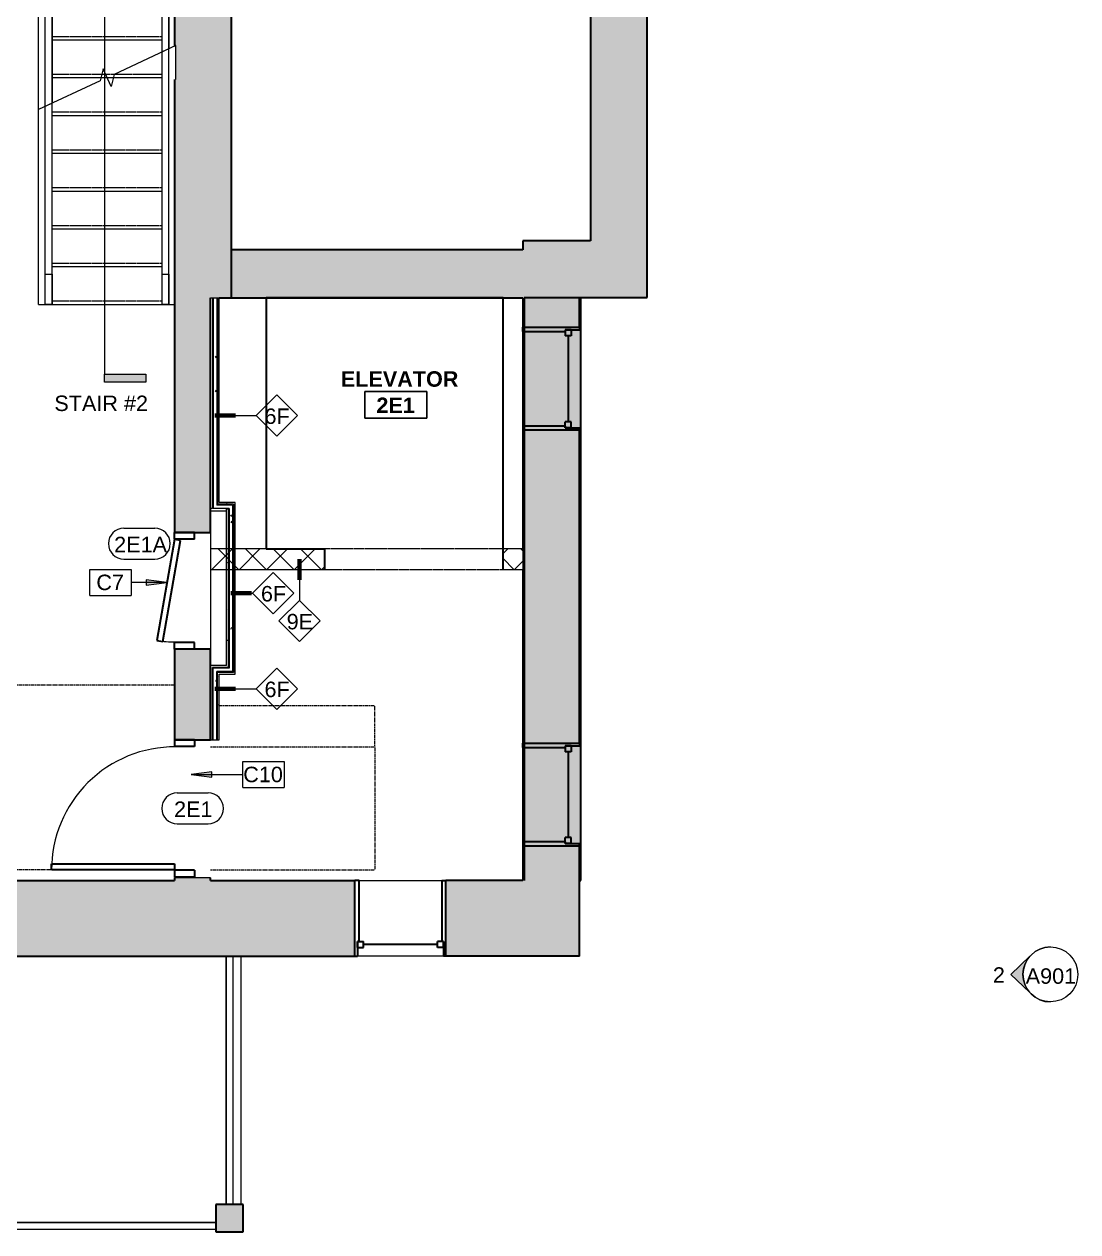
# Model space of a CAD drawing. Header units: inches. Extents: x -1176 to 1507, y -2587 to 978.
# Drawn here: x 1167.4 to 1474.2, y 11.6 to 363.1 of the extents above; entities that cross this region are included whole.
import ezdxf

# ---------------------------------------------------------------- set-up
doc = ezdxf.new("R2010")
doc.units = ezdxf.units.IN
doc.header["$MEASUREMENT"] = 0
for name, pattern in [('Dash', [0.25, 0.125, -0.125]), ('Overhead', [0.15625, 0.09375, -0.0625]), ('Overhead 1_16_', [0.101562, 0.0625, -0.039062])]:
    doc.linetypes.add(name, pattern=pattern)
for name, color, linetype, lineweight in [('A-ANNO-KEYN', 231, 'Continuous', 9), ('A-AREA-IDEN', 2, 'Continuous', 9), ('A-COLS', 52, 'Continuous', 18), ('A-DETL', 90, 'Continuous', 9), ('A-DETL-GENF', 92, 'Continuous', 9), ('A-DETL-MEDM', 33, 'Continuous', 18), ('A-DOOR', 31, 'Continuous', 18), ('A-DOOR-FRAM', 31, 'Continuous', 30), ('A-DOOR-IDEN', 31, 'Continuous', 9), ('A-FLOR', 192, 'Continuous', 18), ('A-FLOR-HRAL', 11, 'Continuous', 18), ('A-GENM', 13, 'Continuous', 18), ('A-GLAZ', 151, 'Continuous', 18), ('A-WALL', 113, 'Continuous', 18), ('A-WALL-IDEN', 211, 'Continuous', 9), ('A-WALL-PATT', 111, 'Continuous', 18), ('G-ANNO-SYMB', 111, 'Continuous', 9), ('G-ANNO-TEXT', 231, 'Continuous', 9), ('I-WALL', 2, 'Continuous', 18), ('S-STRS', 31, 'Continuous', 18), ('S-STRS-MBND', 31, 'Continuous', 18)]:
    doc.layers.add(name, color=color, linetype=linetype, lineweight=lineweight)
doc.styles.add('Arial', font='arial.ttf', dxfattribs={"height": 4.5})
doc.styles.add('Swis721 Lt BT', font='swissl.ttf', dxfattribs={"height": 4.5})
doc.styles.add('Swis721 Lt BT_B', font='', dxfattribs={"height": 4.5})
doc.styles.get('Swis721 Lt BT_B').set_extended_font_data('Swis721 Lt BT', bold=True)
pattern_1 = [(0, (0, 0), (15.36, 3.84), [0.634, -10.886, 0.634, -10.886, -61.44]), (0, (0, 0), (15.36, 3.84), [-23.04, 0.634, -22.406, 0.634, -10.886, -26.88]), (0, (0, 0), (15.36, 3.84), [-57.6, 0.634, -7.046, 0.634, -18.566]), (120, (5.76, 1.92), (-11.005538, 11.38215), [0.634, -10.886, 0.634, -10.886, -61.44]), (120, (5.76, 1.92), (-11.005538, 11.38215), [-23.04, 0.634, -22.406, 0.634, -10.886, -26.88]), (120, (5.76, 1.92), (-11.005538, 11.38215), [-57.6, 0.634, -7.046, 0.634, -18.566]), (240, (7.68, 9.6), (-4.354462, -15.22215), [0.634, -10.886, 0.634, -10.886, -61.44]), (240, (7.68, 9.6), (-4.354462, -15.22215), [-23.04, 0.634, -22.406, 0.634, -10.886, -26.88]), (240, (7.68, 9.6), (-4.354462, -15.22215), [-57.6, 0.634, -7.046, 0.634, -18.566])]

# ---------------------------------------------------------------- blocks, each defined once
blk = doc.blocks.new('Single Flush - D2 2_6_ X 8_-8253011-2nd Floor Construction')
at = {"layer": 'A-DOOR', "color": 8, "lineweight": 30}
for p, q in [((-14.45, 10.43), (-14.76, 8.7)), ((-14.76, 8.7), (14.6, 3.53)), ((14.91, 5.25), (-14.45, 10.43)), ((14.6, 3.53), (14.91, 5.25))]:
    blk.add_line(p, q, dxfattribs=at)
at = {"layer": 'A-DOOR', "lineweight": 9}
blk.add_arc((14.91, 5.25), 29.81, 170, 180.5, dxfattribs=at)
at = {"layer": 'A-DOOR-FRAM', "color": 8}
for p, q in [((-17, -0.5), (-17, 5.25)), ((-17, 5.25), (-15, 5.25)), ((-15, -0.5), (-15, 5.25)), ((15, -0.5), (15, 5.25)), ((15, 5.25), (17, 5.25)), ((17, -0.5), (17, 5.25)), ((-17, -0.5), (-15, -0.5)), ((15, -0.5), (17, -0.5))]:
    blk.add_line(p, q, dxfattribs=at)
blk = doc.blocks.new('Double Hung - 30_ x 48_-6971309-2nd Floor Construction')
at = {"layer": 'A-GLAZ', "color": 8, "lineweight": 30}
for p, q in [((-15, 8.25), (-14.25, 8.25)), ((-14.25, 4), (-14.25, 8.25)), ((14.25, 4), (14.25, 8.25)), ((15, 8.25), (14.25, 8.25)), ((-14.25, 5.75), (-14.25, 4)), ((-14.25, 5.75), (-12.5, 5.75)), ((-14.25, 4), (-12.5, 4)), ((-14.25, 4), (-13.75, 4)), ((-13.75, -8.25), (-13.75, 4)), ((-12.5, 5.75), (-12.5, 4)), ((-12.5, 4.875), (12.5, 4.875)), ((12.5, 5.75), (12.5, 4)), ((14.25, 5.75), (12.5, 5.75)), ((14.25, 4), (12.5, 4)), ((13.75, 4), (14.25, 4)), ((13.75, 4), (13.75, -8.25)), ((14.25, 5.75), (14.25, 4)), ((-13.75, -8.25), (-15, -8.25)), ((13.75, -8.25), (15, -8.25))]:
    blk.add_line(p, q, dxfattribs=at)
blk = doc.blocks.new('Top Rail Type - Top Rail_Internal_-6919815-2nd Floor Construction')
at = {"layer": 'A-FLOR-HRAL', "lineweight": 9}
for p, q in [((1226.22, 19.64), (1226.22, 91.89)), ((1228.22, 91.89), (1228.22, 19.64)), ((1068.27, 14.32), (1223.22, 14.32)), ((1223.22, 12.32), (1068.27, 12.32))]:
    blk.add_line(p, q, dxfattribs=at)
blk = doc.blocks.new('Top Rail Type - Top Rail_Internal_-V13-2nd Floor Construction')
at = {"layer": 'A-FLOR-HRAL', "lineweight": 9}
for p, q in [((1226.22, 91.89), (1226.22, 19.64)), ((1228.22, 91.89), (1228.22, 19.64)), ((1223.22, 14.32), (1068.27, 14.32)), ((1223.22, 12.32), (1068.27, 12.32))]:
    blk.add_line(p, q, dxfattribs=at)
blk = doc.blocks.new('Double Hung - 2_ 2_5_ x 48_-6921075-2nd Floor Construction')
at = {"layer": 'A-GLAZ', "color": 8, "lineweight": 30}
for p, q in [((-13.25, 11), (-12.5, 11)), ((-12.5, 6.75), (-12.5, 11)), ((12.5, 6.75), (12.5, 11)), ((13.25, 11), (12.5, 11)), ((-12.5, 8.5), (-12.5, 6.75)), ((-12.5, 8.5), (-10.75, 8.5)), ((-10.75, 8.5), (-10.75, 6.75)), ((-10.75, 7.625), (10.75, 7.625)), ((10.75, 8.5), (10.75, 6.75)), ((12.5, 8.5), (10.75, 8.5)), ((12.5, 8.5), (12.5, 6.75)), ((-12.5, 6.75), (-10.75, 6.75)), ((-12.5, 6.75), (-12, 6.75)), ((-12, -11), (-12, 6.75)), ((12.5, 6.75), (10.75, 6.75)), ((12, 6.75), (12.5, 6.75)), ((12, 6.75), (12, -11)), ((-12, -11), (-13.25, -11)), ((12, -11), (13.25, -11))]:
    blk.add_line(p, q, dxfattribs=at)
blk = doc.blocks.new('Elevator 1 - Elevator 1-7712497-2nd Floor Construction')
at = {"layer": 'A-GENM', "lineweight": 30}
for p, q in [((1312.87, 283.44), (1243.87, 283.44)), ((1243.87, 283.44), (1243.87, 210.44)), ((1312.87, 210.44), (1312.87, 283.44)), ((1243.87, 210.44), (1260.87, 210.44))]:
    blk.add_line(p, q, dxfattribs=at)
blk = doc.blocks.new('Door-Opening - Elevator Opening-8184615-2nd Floor Construction')
at = {"layer": 'A-DETL-GENF', "linetype": 'Overhead'}
for p, q in [((25.68, 3), (-26.32, 3)), ((-26.32, -3), (25.68, -3))]:
    blk.add_line(p, q, dxfattribs=at)
at = {"layer": 'A-DETL-MEDM', "lineweight": 30}
for p, q in [((-26.32, 3), (-26.32, -3)), ((25.68, -3), (25.68, 3))]:
    blk.add_line(p, q, dxfattribs=at)
blk = doc.blocks.new('Top Rail Type - Top Rail_Internal_-7822813-2nd Floor Construction')
at = {"layer": 'A-FLOR-HRAL', "lineweight": 9}
for p, q in [((1207.6, 479.58), (1209.6, 479.58)), ((1207.6, 468.58), (1207.6, 479.58)), ((1209.6, 479.58), (1209.6, 468.58)), ((1207.6, 355.04), (1207.6, 468.58)), ((1209.6, 468.58), (1207.6, 468.58)), ((1209.6, 468.58), (1209.6, 355.98))]:
    blk.add_line(p, q, dxfattribs=at)
blk = doc.blocks.new('Top Rail Type - Top Rail_Internal_-V61-2nd Floor Construction')
at = {"layer": 'A-FLOR-HRAL', "lineweight": 9}
for p, q in [((1207.6, 479.58), (1209.6, 479.58)), ((1207.6, 468.58), (1207.6, 479.58)), ((1209.6, 468.58), (1209.6, 479.58)), ((1207.6, 355.04), (1207.6, 468.58)), ((1209.6, 355.98), (1209.6, 468.58))]:
    blk.add_line(p, q, dxfattribs=at)
blk = doc.blocks.new('Top Rail Type - Top Rail_Internal_-7822825-2nd Floor Construction')
at = {"layer": 'A-FLOR-HRAL', "lineweight": 9}
for p, q in [((1173.6, 479.58), (1175.6, 479.58)), ((1173.6, 468.58), (1173.6, 479.58)), ((1175.6, 479.58), (1175.6, 468.58)), ((1173.6, 339.19), (1173.6, 468.58)), ((1175.6, 468.58), (1173.6, 468.58)), ((1175.6, 468.58), (1175.6, 340.12))]:
    blk.add_line(p, q, dxfattribs=at)
blk = doc.blocks.new('Top Rail Type - Top Rail_Internal_-V62-2nd Floor Construction')
at = {"layer": 'A-FLOR-HRAL', "lineweight": 9}
for p, q in [((1173.6, 479.58), (1175.6, 479.58)), ((1173.6, 468.58), (1173.6, 479.58)), ((1175.6, 468.58), (1175.6, 479.58)), ((1173.6, 339.19), (1173.6, 468.58)), ((1175.6, 340.12), (1175.6, 468.58))]:
    blk.add_line(p, q, dxfattribs=at)
blk = doc.blocks.new('Top Rail Type - Top Rail_Internal_-7823048-2nd Floor Construction')
at = {"layer": 'A-FLOR-HRAL', "lineweight": 9}
for p, q in [((1207.6, 290.38), (1209.6, 290.38)), ((1207.6, 281.58), (1207.6, 290.38)), ((1209.6, 290.38), (1209.6, 281.58)), ((1209.6, 281.58), (1207.6, 281.58))]:
    blk.add_line(p, q, dxfattribs=at)
blk = doc.blocks.new('Top Rail Type - Top Rail_Internal_-V63-2nd Floor Construction')
at = {"layer": 'A-FLOR-HRAL', "lineweight": 9}
for p, q in [((1209.6, 355.98), (1207.6, 355.04)), ((1207.6, 281.58), (1207.6, 355.04)), ((1209.6, 281.58), (1209.6, 355.98)), ((1207.6, 281.58), (1209.6, 281.58))]:
    blk.add_line(p, q, dxfattribs=at)
blk = doc.blocks.new('Top Rail Type - Top Rail_Internal_-7823060-2nd Floor Construction')
at = {"layer": 'A-FLOR-HRAL', "lineweight": 9}
for p, q in [((1173.6, 290.38), (1175.6, 290.38)), ((1173.6, 281.58), (1173.6, 290.38)), ((1175.6, 290.38), (1175.6, 281.58)), ((1175.6, 281.58), (1173.6, 281.58))]:
    blk.add_line(p, q, dxfattribs=at)
blk = doc.blocks.new('Top Rail Type - Top Rail_Internal_-V64-2nd Floor Construction')
at = {"layer": 'A-FLOR-HRAL', "lineweight": 9}
for p, q in [((1175.6, 340.12), (1173.6, 339.19)), ((1173.6, 281.58), (1173.6, 339.19)), ((1175.6, 281.58), (1175.6, 340.12)), ((1173.6, 281.58), (1175.6, 281.58))]:
    blk.add_line(p, q, dxfattribs=at)
blk = doc.blocks.new('Single Flush - D13 3_ X 8_-8257910-2nd Floor Construction')
at = {"layer": 'A-DOOR', "lineweight": 30}
for p, q in [((16.16, -5.25), (17.91, -5.25)), ((16.16, -41.06), (16.16, -5.25)), ((17.91, -5.25), (17.91, -41.06)), ((17.91, -41.06), (16.16, -41.06))]:
    blk.add_line(p, q, dxfattribs=at)
at = {"layer": 'A-DOOR', "lineweight": 9}
blk.add_arc((17.91, -5.25), 35.81, 179.5, 270, dxfattribs=at)
at = {"layer": 'A-DOOR-FRAM'}
for p, q in [((-20, 0.5), (-20, -5.25)), ((-20, 0.5), (-18, 0.5)), ((-18, 0.5), (-18, -5.25)), ((18, 0.5), (18, -5.25)), ((18, 0.5), (20, 0.5)), ((20, 0.5), (20, -5.25)), ((-20, -5.25), (-18, -5.25)), ((18, -5.25), (20, -5.25))]:
    blk.add_line(p, q, dxfattribs=at)
at = {"layer": 'A-GENM', "linetype": 'Dash', "lineweight": 9}
for p, q in [((-17.91, 53.06), (-29.91, 53.06)), ((-29.91, 7.75), (-29.91, 53.06)), ((-17.91, 53.06), (17.91, 53.06)), ((-17.91, 5.25), (-17.91, 53.06)), ((17.91, 5.25), (17.91, 53.06)), ((17.87, 5.25), (17.91, 5.25)), ((-35.91, -5.25), (-35.91, -65.06)), ((17.87, -5.25), (17.91, -5.25)), ((17.91, -5.25), (17.91, -65.06)), ((-35.91, -65.06), (17.91, -65.06))]:
    blk.add_line(p, q, dxfattribs=at)
blk = doc.blocks.new('Elevation - Filled Arrow 2-347888-2nd Floor Construction')
at = {"layer": 'G-ANNO-SYMB'}
blk.add_circle((0, 0), 0.1664, dxfattribs=at)
blk = doc.blocks.new('Elevation - Filled Arrow-151867-2nd Floor Construction')
at = {"layer": 'G-ANNO-SYMB'}
h = blk.add_hatch(color=256, dxfattribs=at)
edge = h.paths.add_edge_path(flags=0)
edge.add_line((0, 0.2393), (0.1103, 0.1247))
edge.add_arc((-0.0002, -0.0002), 0.1667, 48.49802, 130.55707)
edge.add_line((-0.1085, 0.1265), (0, 0.2393))
for p, q in [((0, 0.2393), (-0.1085, 0.1265)), ((-0.1084, 0.1266), (0, 0.2393)), ((0, 0.2393), (-0.1084, 0.1266)), ((0, 0.2393), (0.11, 0.1249)), ((0.1103, 0.1247), (0, 0.2393))]:
    blk.add_line(p, q, dxfattribs=at)
blk.add_arc((-0.0002, -0.0002), 0.1667, 48.49802, 130.55707, dxfattribs=at)
blk.add_ellipse((-0.0002, -0.0001), major_axis=(-0.1667, 0), ratio=0.999376, start_param=3.141593, end_param=6.283185, dxfattribs=at)
blk = doc.blocks.new('Room Tag - Room Name and Number-3379422-2nd Floor Construction')
at = {"layer": 'A-AREA-IDEN'}
for p, q in [((-0.1881, -0.1636), (-0.1881, -0.0018)), ((-0.1881, -0.0018), (0.1869, -0.0018)), ((0.1869, -0.0018), (-0.1881, -0.0018)), ((-0.1881, -0.0018), (-0.1881, -0.1636)), ((0.1869, -0.0018), (0.1869, -0.1636)), ((0.1869, -0.1636), (0.1869, -0.0018)), ((0.1869, -0.1636), (-0.1881, -0.1636)), ((-0.1881, -0.1636), (0.1869, -0.1636))]:
    blk.add_line(p, q, dxfattribs=at)
blk = doc.blocks.new('Section - 3_32_ x 3_8_-334918-2nd Floor Construction')
at = {"layer": 'G-ANNO-SYMB'}
blk.add_hatch(color=256, dxfattribs=at).paths.add_polyline_path([(0, 0.2495), (0, 0), (-0.0469, 0), (-0.0469, 0.2495)], flags=0)
for p, q in [((0, 0.2495), (-0.0469, 0.2495)), ((-0.0469, 0.2495), (-0.0469, 0)), ((0, 0), (0, 0.2495)), ((-0.0469, 0), (0, 0))]:
    blk.add_line(p, q, dxfattribs=at)
blk = doc.blocks.new('Door Tag - Door Tag-41184-2nd Floor Construction')
at = {"layer": 'A-DOOR-IDEN'}
for p, q in [((-0.09375, 0.09375), (0.09375, 0.09375)), ((-0.09375, -0.09375), (0.09375, -0.09375))]:
    blk.add_line(p, q, dxfattribs=at)
for centre, start, end in [((-0.09375, 0), 90, 270), ((0.09375, 0), 270, 90)]:
    blk.add_arc(centre, 0.09375, start, end, dxfattribs=at)
blk = doc.blocks.new('Keynote Tag - Keynote Number - Boxed-135510-2nd Floor Construction')
at = {"layer": 'A-ANNO-KEYN'}
for p, q in [((-0.125, -0.0792), (-0.125, 0.0781)), ((-0.125, 0.0781), (0.125, 0.0781)), ((0.125, 0.0781), (0.125, -0.0792)), ((-0.125, -0.0792), (0.125, -0.0792))]:
    blk.add_line(p, q, dxfattribs=at)
blk = doc.blocks.new('Wall Tag - 1_4_-62626-2nd Floor Construction')
at = {"layer": 'A-WALL-IDEN'}
for p, q in [((-0.125, 0), (0, 0.125)), ((0, 0.125), (0.125, 0)), ((-0.125, 0), (0, -0.125)), ((0, -0.125), (0.125, 0))]:
    blk.add_line(p, q, dxfattribs=at)

msp = doc.modelspace()

# ---------------------------------------------------------------- hatches: boundary and pattern name
at = {"layer": 'A-ANNO-KEYN'}
for points in [[(1209.01, 200.67), (1203.01, 201.46), (1203.01, 199.88)], [(1216.11, 144.77), (1222.11, 143.98), (1222.11, 145.56)]]:
    msp.add_hatch(color=256, dxfattribs=at).paths.add_polyline_path(points, flags=0)
at = {"layer": 'A-COLS'}
msp.add_hatch(color=250, dxfattribs=at).paths.add_polyline_path([(1223.22, 11.64), (1231.22, 11.64), (1231.22, 19.64), (1223.22, 19.64)], flags=0)
at = {"layer": 'A-WALL-PATT', "lineweight": 9}
for points in [[(1227.74, 283.44), (1227.74, 851.94), (1211.24, 851.94), (1211.24, 356.74), (1211.6, 356.91), (1211.6, 347), (1211.24, 347), (1211.24, 283.44), (1224.24, 283.44)], [(1332.31, 300.1), (1348.81, 300.1), (1348.81, 594.93), (1332.31, 594.93), (1332.31, 481.07)], [(1329.15, 283.6), (1348.81, 283.6), (1348.81, 300.1), (1312.65, 300.1), (1312.65, 283.6)], [(1233.9, 283.44), (1312.65, 283.44), (1312.65, 297.44), (1227.74, 297.44), (1227.74, 283.44)], [(1329.15, 113.89), (1329.49, 113.89), (1329.49, 283.44), (1312.99, 283.44), (1312.99, 113.89)]]:
    msp.add_hatch(color=7, dxfattribs=at).paths.add_polyline_path(points, flags=0)
h = msp.add_hatch(color=7, dxfattribs=at)
h.paths.add_polyline_path([(1221.74, 113.89), (1221.74, 114.64), (1211.24, 114.64), (1211.24, 113.89)], flags=0)
h.paths.add_polyline_path([(1221.74, 154.89), (1221.74, 181.22), (1211.24, 181.22), (1211.24, 154.89)], flags=0)
h.paths.add_polyline_path([(1216.58, 215.22), (1221.74, 215.22), (1221.74, 283.44), (1211.24, 283.44), (1211.24, 215.22)], flags=0)
h = msp.add_hatch(dxfattribs=at)
h.set_pattern_fill('FP_6', color=256, style=0, pattern_type=2)
h.set_pattern_definition(pattern_1)
h.paths.add_polyline_path([(1221.74, 222.19), (1222.24, 222.19), (1222.24, 283.44), (1221.74, 283.44), (1221.74, 223.94)], flags=0)
h = msp.add_hatch(dxfattribs=at)
h.set_pattern_fill('FP_6', color=256, style=0, pattern_type=2)
h.set_pattern_definition(pattern_1)
h.paths.add_polyline_path([(1223.49, 223.19), (1223.49, 283.44), (1222.49, 283.44), (1222.49, 223.19)], flags=0)
h = msp.add_hatch(dxfattribs=at)
h.set_pattern_fill('FP_6', color=256, style=0, pattern_type=2)
h.set_pattern_definition(pattern_1)
h.paths.add_polyline_path([(1223.74, 223.94), (1224.24, 223.94), (1224.24, 283.44), (1223.74, 283.44), (1223.74, 236.16)], flags=0)
h = msp.add_hatch(color=7, dxfattribs=at)
h.paths.add_polyline_path([(1312.99, 113.89), (1329.15, 113.89), (1329.15, 123.89), (1312.65, 123.89), (1312.65, 113.89)], flags=0)
h.paths.add_polyline_path([(1329.15, 153.89), (1329.15, 244.93), (1312.65, 244.93), (1312.65, 153.89)], flags=0)
h.paths.add_polyline_path([(1329.15, 274.93), (1329.15, 283.6), (1312.65, 283.6), (1312.65, 274.93)], flags=0)
h = msp.add_hatch(dxfattribs=at)
h.set_pattern_fill('FP_6', color=256, style=0, pattern_type=2)
h.set_pattern_definition(pattern_1)
h.paths.add_polyline_path([(1228.86, 223.44), (1228.86, 223.94), (1223.74, 223.94), (1223.74, 223.44), (1228.36, 223.44)], flags=0)
h = msp.add_hatch(dxfattribs=at)
h.set_pattern_fill('FP_6', color=256, style=0, pattern_type=2)
h.set_pattern_definition(pattern_1)
h.paths.add_polyline_path([(1228.11, 175.69), (1228.11, 222.19), (1227.11, 222.19), (1227.11, 175.69)], flags=0)
h = msp.add_hatch(dxfattribs=at)
h.set_pattern_fill('FP_6', color=256, style=0, pattern_type=2)
h.set_pattern_definition(pattern_1)
h.paths.add_polyline_path([(1228.36, 174.44), (1228.86, 174.44), (1228.86, 223.44), (1228.36, 223.44), (1228.36, 174.69)], flags=0)
h = msp.add_hatch(dxfattribs=at)
h.set_pattern_fill('FP_6', color=256, style=0, pattern_type=2)
h.set_pattern_definition(pattern_1)
h.paths.add_polyline_path([(1226.36, 176.44), (1226.86, 176.44), (1226.86, 221.44), (1226.36, 221.44), (1226.36, 205.55)], flags=0)
h = msp.add_hatch(dxfattribs=at)
h.set_pattern_fill('FP_5', color=256, style=0, pattern_type=2)
h.set_pattern_definition([(45, (0, 0), (-4.006467, 4.006467), []), (135, (0, 0), (-4.006467, -4.006467), [])])
h.paths.add_polyline_path([(1312.65, 204.44), (1312.65, 210.44), (1306.87, 210.44), (1306.87, 204.44)], flags=0)
h.paths.add_polyline_path([(1233.9, 204.44), (1254.87, 204.44), (1254.87, 210.44), (1221.74, 210.44), (1221.74, 204.44)], flags=0)
h = msp.add_hatch(dxfattribs=at)
h.set_pattern_fill('FP_6', color=256, style=0, pattern_type=2)
h.set_pattern_definition(pattern_1)
h.paths.add_polyline_path([(1221.74, 154.89), (1222.24, 154.89), (1222.24, 175.94), (1221.74, 175.94), (1221.74, 173.94)], flags=0)
h = msp.add_hatch(dxfattribs=at)
h.set_pattern_fill('FP_6', color=256, style=0, pattern_type=2)
h.set_pattern_definition(pattern_1)
h.paths.add_polyline_path([(1223.49, 154.89), (1223.49, 174.69), (1222.49, 174.69), (1222.49, 154.89)], flags=0)
h = msp.add_hatch(dxfattribs=at)
h.set_pattern_fill('FP_6', color=256, style=0, pattern_type=2)
h.set_pattern_definition(pattern_1)
h.paths.add_polyline_path([(1223.74, 154.89), (1224.24, 154.89), (1224.24, 173.94), (1223.74, 173.94)], flags=0)
at = {"layer": 'A-WALL-PATT'}
h = msp.add_hatch(color=7, dxfattribs=at)
h.paths.add_polyline_path([(1161.9, 91.89), (1263.74, 91.89), (1263.74, 113.89), (1161.9, 113.89), (1161.9, 113.71)], flags=0)
h.paths.add_polyline_path([(1329.15, 91.89), (1329.15, 113.89), (1290.24, 113.89), (1290.24, 91.89)], flags=0)
h.paths.add_polyline_path([(635.43, 91.89), (635.43, 113.89), (562.75, 113.89), (562.75, 91.89), (610.58, 91.89)], flags=0)
h.paths.add_polyline_path([(495.15, 91.89), (520.25, 91.89), (520.25, 113.89), (495.15, 113.89)], flags=0)
h.paths.add_polyline_path([(679.84, 91.89), (756.84, 91.89), (756.84, 113.89), (677.93, 113.89), (677.93, 91.89)], flags=0)
h.paths.add_polyline_path([(799.34, 91.89), (848.01, 91.89), (848.01, 113.89), (799.34, 113.89), (799.34, 113.71)], flags=0)
h.paths.add_polyline_path([(923.84, 91.89), (923.84, 113.89), (890.51, 113.89), (890.51, 91.89)], flags=0)
h.paths.add_polyline_path([(966.34, 91.89), (1006.9, 91.89), (1006.9, 113.89), (966.34, 113.89), (966.34, 113.71)], flags=0)
h.paths.add_polyline_path([(1049.4, 91.89), (1121.83, 91.89), (1121.83, 113.89), (1049.4, 113.89), (1049.4, 113.71)], flags=0)

# ---------------------------------------------------------------- linework, layer by layer
at = {"layer": 'A-ANNO-KEYN'}
for p, q in [((1209.01, 200.67), (1198.6, 200.67)), ((1209.01, 200.67), (1203.01, 201.46)), ((1203.01, 201.46), (1203.01, 199.88)), ((1203.01, 199.88), (1209.01, 200.67)), ((1222.11, 145.56), (1216.11, 144.77)), ((1216.11, 144.77), (1222.11, 143.98)), ((1216.11, 144.77), (1231.12, 144.77)), ((1222.11, 143.98), (1222.11, 145.56))]:
    msp.add_line(p, q, dxfattribs=at)
at = {"layer": 'A-COLS', "color": 8, "lineweight": 30}
for p, q in [((1231.22, 19.64), (1223.22, 19.64)), ((1223.22, 19.64), (1223.22, 11.64)), ((1231.22, 11.64), (1231.22, 19.64)), ((1223.22, 11.64), (1231.22, 11.64))]:
    msp.add_line(p, q, dxfattribs=at)
at = {"layer": 'A-DETL', "lineweight": 18}
msp.add_line((1226.36, 221.44), (1221.74, 221.44), dxfattribs=at)
at = {"layer": 'A-FLOR'}
for p, q in [((1171.6, 338.26), (1171.6, 479.58)), ((1230.65, 19.64), (1230.65, 91.89))]:
    msp.add_line(p, q, dxfattribs=at)
at = {"layer": 'A-WALL', "color": 8, "lineweight": 30}
for p, q in [((1227.74, 851.94), (1227.74, 283.44)), ((1332.31, 594.93), (1332.31, 300.1)), ((1348.81, 283.6), (1348.81, 594.93)), ((1211.24, 567.01), (1211.24, 356.74)), ((1211.24, 347), (1211.24, 215.22)), ((1332.31, 300.1), (1312.65, 300.1)), ((1312.65, 300.1), (1312.65, 297.44)), ((1312.65, 297.44), (1227.74, 297.44)), ((1221.74, 215.22), (1221.74, 283.44)), ((1224.24, 283.44), (1312.65, 283.44)), ((1312.65, 283.44), (1312.65, 274.93)), ((1329.49, 283.44), (1312.99, 283.44)), ((1312.99, 283.44), (1312.99, 113.89)), ((1329.15, 274.93), (1329.15, 283.6)), ((1329.15, 283.6), (1348.81, 283.6)), ((1329.49, 113.89), (1329.49, 283.44)), ((1312.65, 274.93), (1329.15, 274.93)), ((1329.15, 244.93), (1312.65, 244.93)), ((1312.65, 244.93), (1312.65, 210.44)), ((1329.15, 153.89), (1329.15, 244.93)), ((1211.24, 215.22), (1221.74, 215.22)), ((1312.65, 204.44), (1312.65, 153.89)), ((1211.24, 181.22), (1211.24, 154.89)), ((1221.74, 181.22), (1211.24, 181.22)), ((1221.74, 154.89), (1221.74, 181.22)), ((1211.24, 154.89), (1221.74, 154.89)), ((1312.65, 153.89), (1329.15, 153.89)), ((1329.15, 123.89), (1312.65, 123.89)), ((1312.65, 123.89), (1312.65, 113.89)), ((1329.15, 91.89), (1329.15, 123.89)), ((1161.9, 113.89), (1211.24, 113.89)), ((1211.24, 114.64), (1211.24, 113.89)), ((1221.74, 113.89), (1221.74, 114.64)), ((1221.74, 113.89), (1263.74, 113.89)), ((1263.74, 91.89), (1263.74, 113.89)), ((1290.24, 91.89), (1290.24, 113.89)), ((1312.65, 113.89), (1290.24, 113.89)), ((1329.15, 113.89), (1329.49, 113.89)), ((1161.9, 91.89), (1263.74, 91.89)), ((1329.15, 91.89), (1290.24, 91.89))]:
    msp.add_line(p, q, dxfattribs=at)
at = {"layer": 'A-WALL', "color": 55}
for p, q in [((1221.74, 283.44), (1224.24, 283.44)), ((1312.65, 210.44), (1312.65, 204.44))]:
    msp.add_line(p, q, dxfattribs=at)
at = {"layer": 'A-WALL'}
for p, q in [((1222.24, 283.44), (1222.24, 222.19)), ((1222.49, 283.44), (1222.49, 222.19)), ((1223.49, 283.44), (1223.49, 223.19)), ((1223.74, 283.44), (1223.74, 223.44)), ((1222.24, 222.19), (1221.74, 222.19)), ((1227.11, 222.19), (1222.49, 222.19)), ((1228.11, 223.19), (1223.49, 223.19)), ((1228.36, 223.44), (1223.74, 223.44)), ((1226.36, 176.44), (1226.36, 222.19)), ((1226.86, 221.94), (1226.36, 221.94)), ((1226.86, 221.94), (1226.86, 175.94)), ((1227.11, 222.19), (1227.11, 175.69)), ((1228.11, 223.19), (1228.11, 174.69)), ((1228.36, 223.44), (1228.36, 174.44)), ((1221.74, 215.22), (1221.74, 181.22)), ((1254.87, 210.44), (1221.74, 210.44)), ((1312.65, 210.44), (1306.87, 210.44)), ((1221.74, 204.44), (1254.87, 204.44)), ((1306.87, 204.44), (1312.65, 204.44)), ((1226.86, 175.94), (1222.24, 175.94)), ((1222.24, 154.89), (1222.24, 175.94)), ((1227.11, 175.69), (1222.49, 175.69)), ((1222.49, 154.89), (1222.49, 175.69)), ((1228.11, 174.69), (1223.49, 174.69)), ((1223.49, 154.89), (1223.49, 174.69)), ((1228.36, 174.44), (1223.74, 174.44)), ((1223.74, 154.89), (1223.74, 174.44))]:
    msp.add_line(p, q, dxfattribs=at)
at = {"layer": 'A-WALL', "lineweight": 9}
for p, q in [((1329.49, 283.6), (1329.49, 283.44)), ((1312.65, 244.93), (1312.65, 274.93)), ((1312.65, 123.89), (1312.65, 153.89)), ((1221.74, 114.64), (1211.24, 114.64)), ((1263.74, 113.89), (1290.24, 113.89)), ((1290.24, 91.89), (1263.74, 91.89))]:
    msp.add_line(p, q, dxfattribs=at)
at = {"layer": 'A-WALL-IDEN', "lineweight": 90}
for p, q in [((1222.99, 249.23), (1228.99, 249.23)), ((1247.57, 207.44), (1247.57, 201.44)), ((1227.61, 197.55), (1233.61, 197.55)), ((1222.99, 169.72), (1228.99, 169.72))]:
    msp.add_line(p, q, dxfattribs=at)
at = {"layer": 'A-WALL-IDEN'}
for p, q in [((1222.99, 249.23), (1234.99, 249.23)), ((1247.57, 207.44), (1247.57, 195.44)), ((1227.61, 197.55), (1233.95, 197.55)), ((1222.99, 169.72), (1234.99, 169.72))]:
    msp.add_line(p, q, dxfattribs=at)
at = {"layer": 'G-ANNO-SYMB'}
msp.add_line((1190.86, 490.91), (1190.86, 261.23), dxfattribs=at)
at = {"layer": 'I-WALL'}
for p, q in [((1224.24, 223.94), (1224.24, 283.44)), ((1228.86, 223.94), (1224.24, 223.94)), ((1228.86, 173.94), (1228.86, 223.94)), ((1226.36, 176.44), (1221.74, 176.44)), ((1224.24, 173.94), (1228.86, 173.94)), ((1224.24, 154.89), (1224.24, 173.94)), ((1221.74, 154.89), (1224.24, 154.89))]:
    msp.add_line(p, q, dxfattribs=at)
at = {"layer": 'S-STRS', "linetype": 'Overhead 1_16_', "lineweight": 9}
for p, q in [((1175.6, 359.58), (1207.6, 359.58)), ((1175.6, 348.58), (1190.03, 348.58)), ((1190.03, 348.58), (1191.13, 348.58)), ((1191.13, 348.58), (1193.74, 348.58)), ((1193.74, 348.58), (1207.6, 348.58)), ((1175.6, 337.58), (1207.6, 337.58)), ((1175.6, 326.58), (1207.6, 326.58)), ((1175.6, 315.58), (1207.6, 315.58)), ((1175.6, 304.58), (1207.6, 304.58)), ((1175.6, 293.58), (1207.6, 293.58)), ((1175.6, 282.58), (1207.6, 282.58))]:
    msp.add_line(p, q, dxfattribs=at)
at = {"layer": 'S-STRS', "lineweight": 9}
for p, q in [((1175.6, 358.58), (1207.6, 358.58)), ((1211.6, 347), (1211.6, 356.91)), ((1175.6, 347.58), (1189.79, 347.58)), ((1189.79, 347.58), (1191.6, 347.58)), ((1191.6, 347.58), (1193.41, 347.58)), ((1193.41, 347.58), (1207.6, 347.58)), ((1171.6, 281.58), (1171.6, 338.26)), ((1175.6, 336.58), (1207.6, 336.58)), ((1175.6, 325.58), (1207.6, 325.58)), ((1175.6, 314.58), (1207.6, 314.58)), ((1175.6, 303.58), (1207.6, 303.58)), ((1175.6, 292.58), (1207.6, 292.58)), ((1171.6, 281.58), (1173.6, 281.58)), ((1175.6, 281.58), (1207.6, 281.58)), ((1209.6, 281.58), (1211.24, 281.58))]:
    msp.add_line(p, q, dxfattribs=at)
at = {"layer": 'S-STRS-MBND', "lineweight": 9}
for p, q in [((1211.6, 356.91), (1193.64, 348.53)), ((1190.41, 350.13), (1189.56, 346.63)), ((1192.79, 345.03), (1190.41, 350.13)), ((1193.64, 348.53), (1192.79, 345.03)), ((1189.56, 346.63), (1171.6, 338.26))]:
    msp.add_line(p, q, dxfattribs=at)

# ---------------------------------------------------------------- block references
at = {"layer": 'A-ANNO-KEYN', "xscale": 47.99999999999997, "yscale": 47.99999999999997, "zscale": 47.99999999999997}
for p in [(1192.6, 200.69), (1237.12, 144.8)]:
    msp.add_blockref('Keynote Tag - Keynote Number - Boxed-135510-2nd Floor Construction', p, dxfattribs=at)
at = {"layer": 'A-AREA-IDEN', "xscale": 47.99999999999997, "yscale": 47.99999999999997, "zscale": 47.99999999999997}
msp.add_blockref('Room Tag - Room Name and Number-3379422-2nd Floor Construction', (1275.69, 256.27), dxfattribs=at)
at = {"layer": 'A-DOOR'}
for name, p, rotation in [('Single Flush - D2 2_6_ X 8_-8253011-2nd Floor Construction', (1216.49, 198.22), 89.9999999999999), ('Door-Opening - Elevator Opening-8184615-2nd Floor Construction', (1280.55, 207.44), 180), ('Single Flush - D13 3_ X 8_-8257910-2nd Floor Construction', (1216.49, 134.89), 269.9999999999999)]:
    msp.add_blockref(name, p, dxfattribs=dict(at, rotation=rotation))
at = {"layer": 'A-DOOR-IDEN', "xscale": 47.99999999999997, "yscale": 47.99999999999997, "zscale": 47.99999999999997}
for p in [(1200.98, 211.94), (1216.49, 134.89)]:
    msp.add_blockref('Door Tag - Door Tag-41184-2nd Floor Construction', p, dxfattribs=at)
at = {"layer": 'A-FLOR-HRAL', "lineweight": 9}
for name in ['Top Rail Type - Top Rail_Internal_-7822825-2nd Floor Construction', 'Top Rail Type - Top Rail_Internal_-V62-2nd Floor Construction', 'Top Rail Type - Top Rail_Internal_-7822813-2nd Floor Construction', 'Top Rail Type - Top Rail_Internal_-V61-2nd Floor Construction', 'Top Rail Type - Top Rail_Internal_-V63-2nd Floor Construction', 'Top Rail Type - Top Rail_Internal_-V64-2nd Floor Construction', 'Top Rail Type - Top Rail_Internal_-7823060-2nd Floor Construction', 'Top Rail Type - Top Rail_Internal_-7823048-2nd Floor Construction', 'Top Rail Type - Top Rail_Internal_-6919815-2nd Floor Construction', 'Top Rail Type - Top Rail_Internal_-V13-2nd Floor Construction']:
    msp.add_blockref(name, (0, 0), dxfattribs=at)
at = {"layer": 'A-GENM', "lineweight": 9}
msp.add_blockref('Elevator 1 - Elevator 1-7712497-2nd Floor Construction', (-6, 0), dxfattribs=at)
at = {"layer": 'A-GLAZ'}
for name, p, rotation in [('Double Hung - 30_ x 48_-6971309-2nd Floor Construction', (1320.9, 259.93), 269.9999999999999), ('Double Hung - 30_ x 48_-6971309-2nd Floor Construction', (1320.9, 138.89), 269.9999999999999), ('Double Hung - 2_ 2_5_ x 48_-6921075-2nd Floor Construction', (1276.99, 102.89), 180)]:
    msp.add_blockref(name, p, dxfattribs=dict(at, rotation=rotation))
at = {"layer": 'A-WALL-IDEN', "xscale": 47.99999999999997, "yscale": 47.99999999999997, "zscale": 47.99999999999997}
for p in [(1240.99, 249.23), (1239.95, 197.55), (1247.57, 189.44), (1240.99, 169.72)]:
    msp.add_blockref('Wall Tag - 1_4_-62626-2nd Floor Construction', p, dxfattribs=at)
at = {"layer": 'G-ANNO-SYMB', "extrusion": (0, 0, -1), "xscale": 47.99999999999997, "yscale": 47.99999999999997, "zscale": 47.99999999999997, "rotation": 90.00000000000053}
msp.add_blockref('Section - 3_32_ x 3_8_-334918-2nd Floor Construction', (-1190.86, 261.23), dxfattribs=at)
at = {"layer": 'G-ANNO-SYMB', "xscale": 47.99999999999997, "yscale": 47.99999999999997, "zscale": 47.99999999999997, "rotation": 90}
msp.add_blockref('Elevation - Filled Arrow-151867-2nd Floor Construction', (1466.19, 86.57), dxfattribs=at)
at = {"layer": 'G-ANNO-SYMB', "xscale": 47.99999999999997, "yscale": 47.99999999999997, "zscale": 47.99999999999997}
msp.add_blockref('Elevation - Filled Arrow 2-347888-2nd Floor Construction', (1466.19, 86.57), dxfattribs=at)

# ---------------------------------------------------------------- texts
at = {"layer": 'A-ANNO-KEYN', "char_height": 4.5, "attachment_point": 1, "style": 'Arial'}
for s, insert, width in [('C7', (1188.46, 202.92), 9.8475), ('C10', (1231.23, 147.02), 14.0895)]:
    msp.add_mtext(s, dxfattribs=dict(at, insert=insert, width=width))
at = {"layer": 'A-AREA-IDEN', "char_height": 4.5, "attachment_point": 1, "style": 'Swis721 Lt BT_B'}
for s, insert, width in [('ELEVATOR', (1259.63, 262.12), 38.784), ('2E1', (1269.98, 254.46), 13.332)]:
    msp.add_mtext(s, dxfattribs=dict(at, insert=insert, width=width))
at = {"layer": 'A-DOOR-IDEN', "char_height": 4.5, "attachment_point": 1, "style": 'Swis721 Lt BT'}
for s, insert, width in [('2E1A', (1193.65, 213.95), 17.574), ('2E1', (1211.09, 136.9), 12.8775)]:
    msp.add_mtext(s, dxfattribs=dict(at, insert=insert, width=width))
at = {"layer": 'A-WALL-IDEN', "char_height": 4.5, "attachment_point": 1, "style": 'Swis721 Lt BT'}
for s, insert, width in [('6F', (1237.41, 251.29), 8.484), ('6F', (1236.38, 199.62), 8.484), ('9E', (1243.87, 191.5), 8.787), ('6F', (1237.41, 171.78), 8.484)]:
    msp.add_mtext(s, dxfattribs=dict(at, insert=insert, width=width))
at = {"layer": 'G-ANNO-SYMB', "char_height": 4.5, "attachment_point": 1}
for s, insert, width, style in [('2', (1449.44, 88.64), 4.0905, 'Swis721 Lt BT'), ('A901', (1459, 88.34), 17.877, 'Arial')]:
    msp.add_mtext(s, dxfattribs=dict(at, insert=insert, width=width, style=style))
at = {"layer": 'G-ANNO-TEXT', "color": 7, "insert": (1176.24, 255.04), "char_height": 4.5, "width": 32.421, "attachment_point": 1, "style": 'Swis721 Lt BT'}
msp.add_mtext('STAIR #2', dxfattribs=at)

doc.saveas('drawing.dxf')
